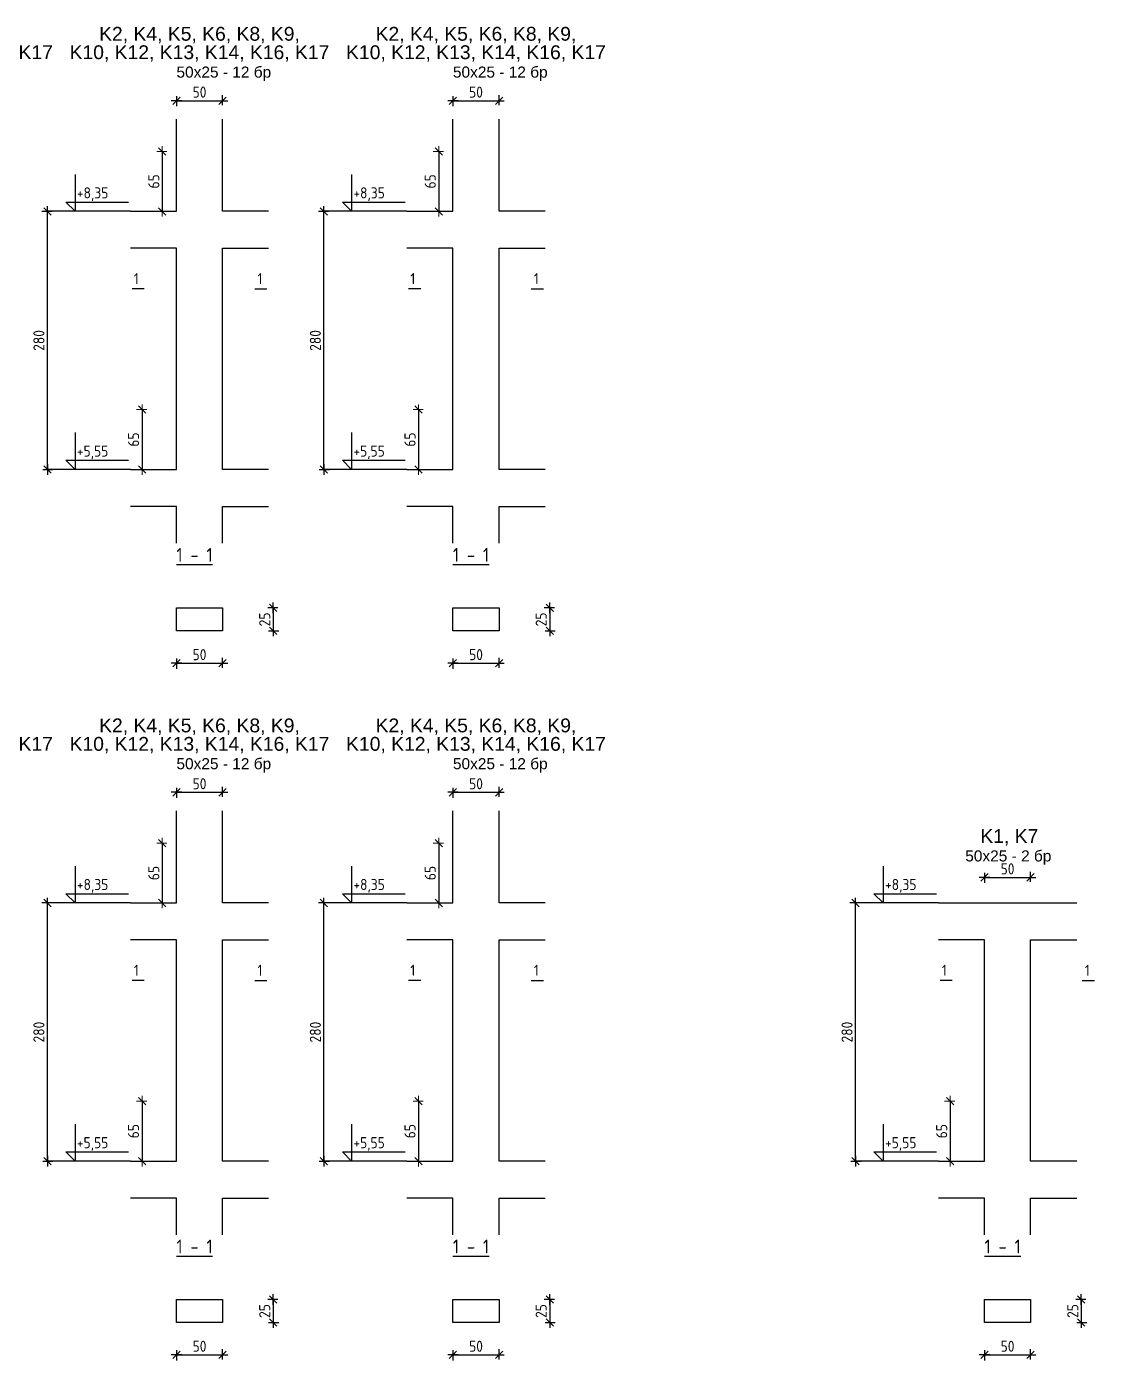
# Model space of a CAD drawing. Header units: millimetres. Extents: x 879 to 91735, y -13728 to 454.
# Drawn here: x 2074 to 3233, y -3710 to -2264 of the extents above; entities that cross this region are included whole.
import ezdxf
from ezdxf.enums import TextEntityAlignment as Align

# ---------------------------------------------------------------- set-up
doc = ezdxf.new("R2010")
doc.units = ezdxf.units.MM
for name, color, linetype, lineweight in [('1K_arm_koti', 5, 'Continuous', 20), ('1K_koti_razrezi', 3, 'Continuous', 25), ('1K_text-koloni', 3, 'Continuous', 35)]:
    doc.layers.add(name, color=color, linetype=linetype, lineweight=lineweight)
for name, color, linetype in [('1K_SHA', 134, 'Continuous'), ('KTX', 1, 'Continuous'), ('KTXTXT', 4, 'Continuous')]:
    doc.layers.add(name, color=color, linetype=linetype)
doc.styles.add('DIM', font='romans.shx', dxfattribs={"width": 0.85})
doc.styles.add('Z1', font='ARIAL.TTF')
doc.dimstyles.new('RAZR1', dxfattribs={"dimtxt": 12, "dimasz": 1, "dimexe": 0.3, "dimexo": 0, "dimgap": 0, "dimtad": 0, "dimrnd": 0.1, "dimzin": 14, "dimdsep": 46, "dimtxsty": 'DIM', "dimblk": 'DIM2', "dimcen": 0.09, "dimse1": 1, "dimse2": 1, "dimclrd": 256, "dimclre": 256, "dimclrt": 41, "dimadec": 8, "dimazin": 0, "dimtfac": 2.307692, "dimtix": 1, "dimtmove": 2, "dimatfit": 3, "dimldrblk": 'DIM2', "dimfxl": 0, "dimtvp": 0.769231, "dimtolj": 1, "dimtzin": 14, "dimarcsym": 0})

# ---------------------------------------------------------------- blocks, each defined once
blk = doc.blocks.new('DIM2')
for p, q in [((-5.7, 0), (5.7, 0)), ((4, 4), (-4, -4)), ((0, -5), (0, 6))]:
    blk.add_line(p, q)
blk = doc.blocks.new('*D190')
at = {"layer": '1K_koti_razrezi', "lineweight": -2}
blk.add_line((3114.4, -3704.3), (3162.4, -3704.3), dxfattribs=at)
at = {"layer": 'Defpoints', "color": 0}
for p in [(3113.4, -3669.3), (3163.4, -3669.3), (3163.4, -3704.3)]:
    blk.add_point(p, dxfattribs=at)
at = {"layer": '1K_koti_razrezi', "lineweight": -2, "rotation": 180}
blk.add_blockref('DIM2', (3113.4, -3704.3), dxfattribs=at)
at = {"layer": '1K_koti_razrezi', "lineweight": -2}
blk.add_blockref('DIM2', (3163.4, -3704.3), dxfattribs=at)
at = {"layer": '1K_koti_razrezi', "color": 41, "insert": (3138.4, -3695), "char_height": 12, "attachment_point": 5, "style": 'DIM'}
blk.add_mtext('\\A1;50', dxfattribs=at)
blk = doc.blocks.new('*D191')
at = {"layer": '1K_koti_razrezi', "lineweight": -2}
blk.add_line((3218.4, -3645.3), (3218.4, -3668.3), dxfattribs=at)
at = {"layer": 'Defpoints', "color": 0}
for p in [(3163.4, -3644.3), (3163.4, -3669.3), (3218.4, -3669.3)]:
    blk.add_point(p, dxfattribs=at)
at = {"layer": '1K_koti_razrezi', "lineweight": -2}
for p, rotation in [((3218.4, -3644.3), 90), ((3218.4, -3669.3), 270)]:
    blk.add_blockref('DIM2', p, dxfattribs=dict(at, rotation=rotation))
at = {"layer": '1K_koti_razrezi', "color": 41, "insert": (3209.2, -3656.8), "char_height": 12, "attachment_point": 5, "rotation": 90, "style": 'DIM'}
blk.add_mtext('\\A1;25', dxfattribs=at)
blk = doc.blocks.new('*D192')
at = {"layer": '1K_koti_razrezi', "lineweight": -2}
blk.add_line((2973.4, -3493.3), (2973.4, -3215.3), dxfattribs=at)
at = {"layer": 'Defpoints', "color": 0}
for p in [(2973.4, -3214.3), (3063.4, -3214.3), (3063.4, -3494.3)]:
    blk.add_point(p, dxfattribs=at)
at = {"layer": '1K_koti_razrezi', "lineweight": -2}
for p, rotation in [((2973.4, -3214.3), 90), ((2973.4, -3494.3), 270)]:
    blk.add_blockref('DIM2', p, dxfattribs=dict(at, rotation=rotation))
at = {"layer": '1K_koti_razrezi', "color": 41, "insert": (2964.2, -3354.3), "char_height": 12, "attachment_point": 5, "rotation": 90, "style": 'DIM'}
blk.add_mtext('\\A1;280', dxfattribs=at)
blk = doc.blocks.new('*D193')
at = {"layer": '1K_arm_koti', "lineweight": -2}
blk.add_line((3076.1, -3430.3), (3076.1, -3493.3), dxfattribs=at)
at = {"layer": 'Defpoints', "color": 0}
for p in [(3114.9, -3429.3), (3076.1, -3494.3), (3113.4, -3494.3)]:
    blk.add_point(p, dxfattribs=at)
at = {"layer": '1K_arm_koti', "lineweight": -2}
for p, rotation in [((3076.1, -3429.3), 90), ((3076.1, -3494.3), 270)]:
    blk.add_blockref('DIM2', p, dxfattribs=dict(at, rotation=rotation))
at = {"layer": '1K_arm_koti', "color": 41, "insert": (3066.9, -3461.8), "char_height": 12, "attachment_point": 5, "rotation": 90, "style": 'DIM'}
blk.add_mtext('\\A1;65', dxfattribs=at)
blk = doc.blocks.new('*D194')
at = {"layer": '1K_koti_razrezi', "lineweight": -2}
blk.add_line((3114.4, -3186.5), (3162.4, -3186.5), dxfattribs=at)
at = {"layer": 'Defpoints', "color": 0}
for p in [(3163.4, -3186.5), (3113.4, -3254.3), (3163.4, -3254.3)]:
    blk.add_point(p, dxfattribs=at)
at = {"layer": '1K_koti_razrezi', "lineweight": -2, "rotation": 180}
blk.add_blockref('DIM2', (3113.4, -3186.5), dxfattribs=at)
at = {"layer": '1K_koti_razrezi', "lineweight": -2}
blk.add_blockref('DIM2', (3163.4, -3186.5), dxfattribs=at)
at = {"layer": '1K_koti_razrezi', "color": 41, "insert": (3138.4, -3177.3), "char_height": 12, "attachment_point": 5, "style": 'DIM'}
blk.add_mtext('\\A1;50', dxfattribs=at)
blk = doc.blocks.new('*D195')
at = {"layer": '1K_koti_razrezi', "lineweight": -2}
blk.add_line((2537.6, -3704.3), (2585.6, -3704.3), dxfattribs=at)
at = {"layer": 'Defpoints', "color": 0}
for p in [(2536.6, -3669.3), (2586.6, -3669.3), (2586.6, -3704.3)]:
    blk.add_point(p, dxfattribs=at)
at = {"layer": '1K_koti_razrezi', "lineweight": -2, "rotation": 180}
blk.add_blockref('DIM2', (2536.6, -3704.3), dxfattribs=at)
at = {"layer": '1K_koti_razrezi', "lineweight": -2}
blk.add_blockref('DIM2', (2586.6, -3704.3), dxfattribs=at)
at = {"layer": '1K_koti_razrezi', "color": 41, "insert": (2561.6, -3695), "char_height": 12, "attachment_point": 5, "style": 'DIM'}
blk.add_mtext('\\A1;50', dxfattribs=at)
blk = doc.blocks.new('*D196')
at = {"layer": '1K_koti_razrezi', "lineweight": -2}
blk.add_line((2641.6, -3645.3), (2641.6, -3668.3), dxfattribs=at)
at = {"layer": 'Defpoints', "color": 0}
for p in [(2586.6, -3644.3), (2586.6, -3669.3), (2641.6, -3669.3)]:
    blk.add_point(p, dxfattribs=at)
at = {"layer": '1K_koti_razrezi', "lineweight": -2}
for p, rotation in [((2641.6, -3644.3), 90), ((2641.6, -3669.3), 270)]:
    blk.add_blockref('DIM2', p, dxfattribs=dict(at, rotation=rotation))
at = {"layer": '1K_koti_razrezi', "color": 41, "insert": (2632.3, -3656.8), "char_height": 12, "attachment_point": 5, "rotation": 90, "style": 'DIM'}
blk.add_mtext('\\A1;25', dxfattribs=at)
blk = doc.blocks.new('*D197')
at = {"layer": '1K_koti_razrezi', "lineweight": -2}
blk.add_line((2537.6, -3094.3), (2585.6, -3094.3), dxfattribs=at)
at = {"layer": 'Defpoints', "color": 0}
for p in [(2586.6, -3094.3), (2536.6, -3214.3), (2586.6, -3214.3)]:
    blk.add_point(p, dxfattribs=at)
at = {"layer": '1K_koti_razrezi', "lineweight": -2, "rotation": 180}
blk.add_blockref('DIM2', (2536.6, -3094.3), dxfattribs=at)
at = {"layer": '1K_koti_razrezi', "lineweight": -2}
blk.add_blockref('DIM2', (2586.6, -3094.3), dxfattribs=at)
at = {"layer": '1K_koti_razrezi', "color": 41, "insert": (2561.6, -3085), "char_height": 12, "attachment_point": 5, "style": 'DIM'}
blk.add_mtext('\\A1;50', dxfattribs=at)
blk = doc.blocks.new('*D198')
at = {"layer": '1K_koti_razrezi', "lineweight": -2}
blk.add_line((2396.6, -3493.3), (2396.6, -3215.3), dxfattribs=at)
at = {"layer": 'Defpoints', "color": 0}
for p in [(2396.6, -3214.3), (2486.6, -3214.3), (2486.6, -3494.3)]:
    blk.add_point(p, dxfattribs=at)
at = {"layer": '1K_koti_razrezi', "lineweight": -2}
for p, rotation in [((2396.6, -3214.3), 90), ((2396.6, -3494.3), 270)]:
    blk.add_blockref('DIM2', p, dxfattribs=dict(at, rotation=rotation))
at = {"layer": '1K_koti_razrezi', "color": 41, "insert": (2387.3, -3354.3), "char_height": 12, "attachment_point": 5, "rotation": 90, "style": 'DIM'}
blk.add_mtext('\\A1;280', dxfattribs=at)
blk = doc.blocks.new('*D199')
at = {"layer": '1K_arm_koti', "lineweight": -2}
blk.add_line((2521.2, -3150.3), (2521.2, -3213.3), dxfattribs=at)
at = {"layer": 'Defpoints', "color": 0}
for p in [(2539.1, -3149.3), (2521.2, -3214.3), (2536.6, -3214.3)]:
    blk.add_point(p, dxfattribs=at)
at = {"layer": '1K_arm_koti', "lineweight": -2}
for p, rotation in [((2521.2, -3149.3), 90), ((2521.2, -3214.3), 270)]:
    blk.add_blockref('DIM2', p, dxfattribs=dict(at, rotation=rotation))
at = {"layer": '1K_arm_koti', "color": 41, "insert": (2512, -3181.8), "char_height": 12, "attachment_point": 5, "rotation": 90, "style": 'DIM'}
blk.add_mtext('\\A1;65', dxfattribs=at)
blk = doc.blocks.new('*D200')
at = {"layer": '1K_arm_koti', "lineweight": -2}
blk.add_line((2499.3, -3430.3), (2499.3, -3493.3), dxfattribs=at)
at = {"layer": 'Defpoints', "color": 0}
for p in [(2538.1, -3429.3), (2499.3, -3494.3), (2536.6, -3494.3)]:
    blk.add_point(p, dxfattribs=at)
at = {"layer": '1K_arm_koti', "lineweight": -2}
for p, rotation in [((2499.3, -3429.3), 90), ((2499.3, -3494.3), 270)]:
    blk.add_blockref('DIM2', p, dxfattribs=dict(at, rotation=rotation))
at = {"layer": '1K_arm_koti', "color": 41, "insert": (2490, -3461.8), "char_height": 12, "attachment_point": 5, "rotation": 90, "style": 'DIM'}
blk.add_mtext('\\A1;65', dxfattribs=at)
blk = doc.blocks.new('*D201')
at = {"layer": '1K_koti_razrezi', "lineweight": -2}
blk.add_line((2237.6, -3704.3), (2285.6, -3704.3), dxfattribs=at)
at = {"layer": 'Defpoints', "color": 0}
for p in [(2236.6, -3669.3), (2286.6, -3669.3), (2286.6, -3704.3)]:
    blk.add_point(p, dxfattribs=at)
at = {"layer": '1K_koti_razrezi', "lineweight": -2, "rotation": 180}
blk.add_blockref('DIM2', (2236.6, -3704.3), dxfattribs=at)
at = {"layer": '1K_koti_razrezi', "lineweight": -2}
blk.add_blockref('DIM2', (2286.6, -3704.3), dxfattribs=at)
at = {"layer": '1K_koti_razrezi', "color": 41, "insert": (2261.6, -3695), "char_height": 12, "attachment_point": 5, "style": 'DIM'}
blk.add_mtext('\\A1;50', dxfattribs=at)
blk = doc.blocks.new('*D202')
at = {"layer": '1K_koti_razrezi', "lineweight": -2}
blk.add_line((2341.6, -3645.3), (2341.6, -3668.3), dxfattribs=at)
at = {"layer": 'Defpoints', "color": 0}
for p in [(2286.6, -3644.3), (2286.6, -3669.3), (2341.6, -3669.3)]:
    blk.add_point(p, dxfattribs=at)
at = {"layer": '1K_koti_razrezi', "lineweight": -2}
for p, rotation in [((2341.6, -3644.3), 90), ((2341.6, -3669.3), 270)]:
    blk.add_blockref('DIM2', p, dxfattribs=dict(at, rotation=rotation))
at = {"layer": '1K_koti_razrezi', "color": 41, "insert": (2332.3, -3656.8), "char_height": 12, "attachment_point": 5, "rotation": 90, "style": 'DIM'}
blk.add_mtext('\\A1;25', dxfattribs=at)
blk = doc.blocks.new('*D203')
at = {"layer": '1K_koti_razrezi', "lineweight": -2}
blk.add_line((2237.6, -3094.3), (2285.6, -3094.3), dxfattribs=at)
at = {"layer": 'Defpoints', "color": 0}
for p in [(2286.6, -3094.3), (2236.6, -3214.3), (2286.6, -3214.3)]:
    blk.add_point(p, dxfattribs=at)
at = {"layer": '1K_koti_razrezi', "lineweight": -2, "rotation": 180}
blk.add_blockref('DIM2', (2236.6, -3094.3), dxfattribs=at)
at = {"layer": '1K_koti_razrezi', "lineweight": -2}
blk.add_blockref('DIM2', (2286.6, -3094.3), dxfattribs=at)
at = {"layer": '1K_koti_razrezi', "color": 41, "insert": (2261.6, -3085), "char_height": 12, "attachment_point": 5, "style": 'DIM'}
blk.add_mtext('\\A1;50', dxfattribs=at)
blk = doc.blocks.new('*D204')
at = {"layer": '1K_koti_razrezi', "lineweight": -2}
blk.add_line((2096.6, -3493.3), (2096.6, -3215.3), dxfattribs=at)
at = {"layer": 'Defpoints', "color": 0}
for p in [(2096.6, -3214.3), (2186.6, -3214.3), (2186.6, -3494.3)]:
    blk.add_point(p, dxfattribs=at)
at = {"layer": '1K_koti_razrezi', "lineweight": -2}
for p, rotation in [((2096.6, -3214.3), 90), ((2096.6, -3494.3), 270)]:
    blk.add_blockref('DIM2', p, dxfattribs=dict(at, rotation=rotation))
at = {"layer": '1K_koti_razrezi', "color": 41, "insert": (2087.3, -3354.3), "char_height": 12, "attachment_point": 5, "rotation": 90, "style": 'DIM'}
blk.add_mtext('\\A1;280', dxfattribs=at)
blk = doc.blocks.new('*D205')
at = {"layer": '1K_arm_koti', "lineweight": -2}
blk.add_line((2221.2, -3150.3), (2221.2, -3213.3), dxfattribs=at)
at = {"layer": 'Defpoints', "color": 0}
for p in [(2239.1, -3149.3), (2221.2, -3214.3), (2236.6, -3214.3)]:
    blk.add_point(p, dxfattribs=at)
at = {"layer": '1K_arm_koti', "lineweight": -2}
for p, rotation in [((2221.2, -3149.3), 90), ((2221.2, -3214.3), 270)]:
    blk.add_blockref('DIM2', p, dxfattribs=dict(at, rotation=rotation))
at = {"layer": '1K_arm_koti', "color": 41, "insert": (2212, -3181.8), "char_height": 12, "attachment_point": 5, "rotation": 90, "style": 'DIM'}
blk.add_mtext('\\A1;65', dxfattribs=at)
blk = doc.blocks.new('*D206')
at = {"layer": '1K_arm_koti', "lineweight": -2}
blk.add_line((2199.3, -3430.3), (2199.3, -3493.3), dxfattribs=at)
at = {"layer": 'Defpoints', "color": 0}
for p in [(2238.1, -3429.3), (2199.3, -3494.3), (2236.6, -3494.3)]:
    blk.add_point(p, dxfattribs=at)
at = {"layer": '1K_arm_koti', "lineweight": -2}
for p, rotation in [((2199.3, -3429.3), 90), ((2199.3, -3494.3), 270)]:
    blk.add_blockref('DIM2', p, dxfattribs=dict(at, rotation=rotation))
at = {"layer": '1K_arm_koti', "color": 41, "insert": (2190, -3461.8), "char_height": 12, "attachment_point": 5, "rotation": 90, "style": 'DIM'}
blk.add_mtext('\\A1;65', dxfattribs=at)
blk = doc.blocks.new('*D225')
at = {"layer": '1K_koti_razrezi', "lineweight": -2}
blk.add_line((2537.6, -2954.3), (2585.6, -2954.3), dxfattribs=at)
at = {"layer": 'Defpoints', "color": 0}
for p in [(2536.6, -2919.3), (2586.6, -2919.3), (2586.6, -2954.3)]:
    blk.add_point(p, dxfattribs=at)
at = {"layer": '1K_koti_razrezi', "lineweight": -2, "rotation": 180}
blk.add_blockref('DIM2', (2536.6, -2954.3), dxfattribs=at)
at = {"layer": '1K_koti_razrezi', "lineweight": -2}
blk.add_blockref('DIM2', (2586.6, -2954.3), dxfattribs=at)
at = {"layer": '1K_koti_razrezi', "color": 41, "insert": (2561.6, -2945), "char_height": 12, "attachment_point": 5, "style": 'DIM'}
blk.add_mtext('\\A1;50', dxfattribs=at)
blk = doc.blocks.new('*D226')
at = {"layer": '1K_koti_razrezi', "lineweight": -2}
blk.add_line((2641.6, -2895.3), (2641.6, -2918.3), dxfattribs=at)
at = {"layer": 'Defpoints', "color": 0}
for p in [(2586.6, -2894.3), (2586.6, -2919.3), (2641.6, -2919.3)]:
    blk.add_point(p, dxfattribs=at)
at = {"layer": '1K_koti_razrezi', "lineweight": -2}
for p, rotation in [((2641.6, -2894.3), 90), ((2641.6, -2919.3), 270)]:
    blk.add_blockref('DIM2', p, dxfattribs=dict(at, rotation=rotation))
at = {"layer": '1K_koti_razrezi', "color": 41, "insert": (2632.3, -2906.8), "char_height": 12, "attachment_point": 5, "rotation": 90, "style": 'DIM'}
blk.add_mtext('\\A1;25', dxfattribs=at)
blk = doc.blocks.new('*D227')
at = {"layer": '1K_koti_razrezi', "lineweight": -2}
blk.add_line((2537.6, -2344.3), (2585.6, -2344.3), dxfattribs=at)
at = {"layer": 'Defpoints', "color": 0}
for p in [(2586.6, -2344.3), (2536.6, -2464.3), (2586.6, -2464.3)]:
    blk.add_point(p, dxfattribs=at)
at = {"layer": '1K_koti_razrezi', "lineweight": -2, "rotation": 180}
blk.add_blockref('DIM2', (2536.6, -2344.3), dxfattribs=at)
at = {"layer": '1K_koti_razrezi', "lineweight": -2}
blk.add_blockref('DIM2', (2586.6, -2344.3), dxfattribs=at)
at = {"layer": '1K_koti_razrezi', "color": 41, "insert": (2561.6, -2335), "char_height": 12, "attachment_point": 5, "style": 'DIM'}
blk.add_mtext('\\A1;50', dxfattribs=at)
blk = doc.blocks.new('*D228')
at = {"layer": '1K_koti_razrezi', "lineweight": -2}
blk.add_line((2396.6, -2743.3), (2396.6, -2465.3), dxfattribs=at)
at = {"layer": 'Defpoints', "color": 0}
for p in [(2396.6, -2464.3), (2486.6, -2464.3), (2486.6, -2744.3)]:
    blk.add_point(p, dxfattribs=at)
at = {"layer": '1K_koti_razrezi', "lineweight": -2}
for p, rotation in [((2396.6, -2464.3), 90), ((2396.6, -2744.3), 270)]:
    blk.add_blockref('DIM2', p, dxfattribs=dict(at, rotation=rotation))
at = {"layer": '1K_koti_razrezi', "color": 41, "insert": (2387.3, -2604.3), "char_height": 12, "attachment_point": 5, "rotation": 90, "style": 'DIM'}
blk.add_mtext('\\A1;280', dxfattribs=at)
blk = doc.blocks.new('*D229')
at = {"layer": '1K_arm_koti', "lineweight": -2}
blk.add_line((2521.2, -2400.3), (2521.2, -2463.3), dxfattribs=at)
at = {"layer": 'Defpoints', "color": 0}
for p in [(2539.1, -2399.3), (2521.2, -2464.3), (2536.6, -2464.3)]:
    blk.add_point(p, dxfattribs=at)
at = {"layer": '1K_arm_koti', "lineweight": -2}
for p, rotation in [((2521.2, -2399.3), 90), ((2521.2, -2464.3), 270)]:
    blk.add_blockref('DIM2', p, dxfattribs=dict(at, rotation=rotation))
at = {"layer": '1K_arm_koti', "color": 41, "insert": (2512, -2431.8), "char_height": 12, "attachment_point": 5, "rotation": 90, "style": 'DIM'}
blk.add_mtext('\\A1;65', dxfattribs=at)
blk = doc.blocks.new('*D230')
at = {"layer": '1K_arm_koti', "lineweight": -2}
blk.add_line((2499.3, -2680.3), (2499.3, -2743.3), dxfattribs=at)
at = {"layer": 'Defpoints', "color": 0}
for p in [(2538.1, -2679.3), (2499.3, -2744.3), (2536.6, -2744.3)]:
    blk.add_point(p, dxfattribs=at)
at = {"layer": '1K_arm_koti', "lineweight": -2}
for p, rotation in [((2499.3, -2679.3), 90), ((2499.3, -2744.3), 270)]:
    blk.add_blockref('DIM2', p, dxfattribs=dict(at, rotation=rotation))
at = {"layer": '1K_arm_koti', "color": 41, "insert": (2490, -2711.8), "char_height": 12, "attachment_point": 5, "rotation": 90, "style": 'DIM'}
blk.add_mtext('\\A1;65', dxfattribs=at)
blk = doc.blocks.new('*D231')
at = {"layer": '1K_koti_razrezi', "lineweight": -2}
blk.add_line((2237.6, -2954.3), (2285.6, -2954.3), dxfattribs=at)
at = {"layer": 'Defpoints', "color": 0}
for p in [(2236.6, -2919.3), (2286.6, -2919.3), (2286.6, -2954.3)]:
    blk.add_point(p, dxfattribs=at)
at = {"layer": '1K_koti_razrezi', "lineweight": -2, "rotation": 180}
blk.add_blockref('DIM2', (2236.6, -2954.3), dxfattribs=at)
at = {"layer": '1K_koti_razrezi', "lineweight": -2}
blk.add_blockref('DIM2', (2286.6, -2954.3), dxfattribs=at)
at = {"layer": '1K_koti_razrezi', "color": 41, "insert": (2261.6, -2945), "char_height": 12, "attachment_point": 5, "style": 'DIM'}
blk.add_mtext('\\A1;50', dxfattribs=at)
blk = doc.blocks.new('*D232')
at = {"layer": '1K_koti_razrezi', "lineweight": -2}
blk.add_line((2341.6, -2895.3), (2341.6, -2918.3), dxfattribs=at)
at = {"layer": 'Defpoints', "color": 0}
for p in [(2286.6, -2894.3), (2286.6, -2919.3), (2341.6, -2919.3)]:
    blk.add_point(p, dxfattribs=at)
at = {"layer": '1K_koti_razrezi', "lineweight": -2}
for p, rotation in [((2341.6, -2894.3), 90), ((2341.6, -2919.3), 270)]:
    blk.add_blockref('DIM2', p, dxfattribs=dict(at, rotation=rotation))
at = {"layer": '1K_koti_razrezi', "color": 41, "insert": (2332.3, -2906.8), "char_height": 12, "attachment_point": 5, "rotation": 90, "style": 'DIM'}
blk.add_mtext('\\A1;25', dxfattribs=at)
blk = doc.blocks.new('*D233')
at = {"layer": '1K_koti_razrezi', "lineweight": -2}
blk.add_line((2237.6, -2344.3), (2285.6, -2344.3), dxfattribs=at)
at = {"layer": 'Defpoints', "color": 0}
for p in [(2286.6, -2344.3), (2236.6, -2464.3), (2286.6, -2464.3)]:
    blk.add_point(p, dxfattribs=at)
at = {"layer": '1K_koti_razrezi', "lineweight": -2, "rotation": 180}
blk.add_blockref('DIM2', (2236.6, -2344.3), dxfattribs=at)
at = {"layer": '1K_koti_razrezi', "lineweight": -2}
blk.add_blockref('DIM2', (2286.6, -2344.3), dxfattribs=at)
at = {"layer": '1K_koti_razrezi', "color": 41, "insert": (2261.6, -2335), "char_height": 12, "attachment_point": 5, "style": 'DIM'}
blk.add_mtext('\\A1;50', dxfattribs=at)
blk = doc.blocks.new('*D234')
at = {"layer": '1K_koti_razrezi', "lineweight": -2}
blk.add_line((2096.6, -2743.3), (2096.6, -2465.3), dxfattribs=at)
at = {"layer": 'Defpoints', "color": 0}
for p in [(2096.6, -2464.3), (2186.6, -2464.3), (2186.6, -2744.3)]:
    blk.add_point(p, dxfattribs=at)
at = {"layer": '1K_koti_razrezi', "lineweight": -2}
for p, rotation in [((2096.6, -2464.3), 90), ((2096.6, -2744.3), 270)]:
    blk.add_blockref('DIM2', p, dxfattribs=dict(at, rotation=rotation))
at = {"layer": '1K_koti_razrezi', "color": 41, "insert": (2087.3, -2604.3), "char_height": 12, "attachment_point": 5, "rotation": 90, "style": 'DIM'}
blk.add_mtext('\\A1;280', dxfattribs=at)
blk = doc.blocks.new('*D235')
at = {"layer": '1K_arm_koti', "lineweight": -2}
blk.add_line((2221.2, -2400.3), (2221.2, -2463.3), dxfattribs=at)
at = {"layer": 'Defpoints', "color": 0}
for p in [(2239.1, -2399.3), (2221.2, -2464.3), (2236.6, -2464.3)]:
    blk.add_point(p, dxfattribs=at)
at = {"layer": '1K_arm_koti', "lineweight": -2}
for p, rotation in [((2221.2, -2399.3), 90), ((2221.2, -2464.3), 270)]:
    blk.add_blockref('DIM2', p, dxfattribs=dict(at, rotation=rotation))
at = {"layer": '1K_arm_koti', "color": 41, "insert": (2212, -2431.8), "char_height": 12, "attachment_point": 5, "rotation": 90, "style": 'DIM'}
blk.add_mtext('\\A1;65', dxfattribs=at)
blk = doc.blocks.new('*D236')
at = {"layer": '1K_arm_koti', "lineweight": -2}
blk.add_line((2199.3, -2680.3), (2199.3, -2743.3), dxfattribs=at)
at = {"layer": 'Defpoints', "color": 0}
for p in [(2238.1, -2679.3), (2199.3, -2744.3), (2236.6, -2744.3)]:
    blk.add_point(p, dxfattribs=at)
at = {"layer": '1K_arm_koti', "lineweight": -2}
for p, rotation in [((2199.3, -2679.3), 90), ((2199.3, -2744.3), 270)]:
    blk.add_blockref('DIM2', p, dxfattribs=dict(at, rotation=rotation))
at = {"layer": '1K_arm_koti', "color": 41, "insert": (2190, -2711.8), "char_height": 12, "attachment_point": 5, "rotation": 90, "style": 'DIM'}
blk.add_mtext('\\A1;65', dxfattribs=at)

msp = doc.modelspace()

# ---------------------------------------------------------------- linework, layer by layer
at = {"layer": '1K_koti_razrezi'}
for p, q in [((2186.564, -2464.251), (2096.564, -2464.251)), ((2486.564, -2464.251), (2396.564, -2464.251)), ((2186.564, -2744.251), (2096.564, -2744.251)), ((2486.564, -2744.251), (2396.564, -2744.251)), ((2186.564, -3214.251), (2096.564, -3214.251)), ((2486.564, -3214.251), (2396.564, -3214.251)), ((3063.447, -3214.251), (2973.447, -3214.251)), ((2186.564, -3494.251), (2096.564, -3494.251)), ((2486.564, -3494.251), (2396.564, -3494.251)), ((3063.447, -3494.251), (2973.447, -3494.251))]:
    msp.add_line(p, q, dxfattribs=at)
at = {"layer": '1K_SHA'}
msp.add_line((3063.447, -3214.251), (3213.447, -3214.251), dxfattribs=at)
for points in [[(2186.564, -2464.251), (2236.564, -2464.251), (2236.564, -2364.251)], [(2336.564, -2464.251), (2286.564, -2464.251), (2286.564, -2364.251)], [(2486.564, -2464.251), (2536.564, -2464.251), (2536.564, -2364.251)], [(2636.564, -2464.251), (2586.564, -2464.251), (2586.564, -2364.251)], [(2186.564, -2744.251), (2236.564, -2744.251), (2236.564, -2504.251), (2186.564, -2504.251)], [(2336.564, -2744.251), (2286.564, -2744.251), (2286.564, -2504.251), (2336.564, -2504.251)], [(2486.564, -2744.251), (2536.564, -2744.251), (2536.564, -2504.251), (2486.564, -2504.251)], [(2636.564, -2744.251), (2586.564, -2744.251), (2586.564, -2504.251), (2636.564, -2504.251)], [(2236.564, -2824.251), (2236.564, -2784.251), (2186.564, -2784.251)], [(2286.564, -2824.251), (2286.564, -2784.251), (2336.564, -2784.251)], [(2536.564, -2824.251), (2536.564, -2784.251), (2486.564, -2784.251)], [(2586.564, -2824.251), (2586.564, -2784.251), (2636.564, -2784.251)], [(2236.564, -2894.251), (2286.564, -2894.251), (2286.564, -2919.251), (2236.564, -2919.251), (2236.564, -2894.251)], [(2536.564, -2894.251), (2586.564, -2894.251), (2586.564, -2919.251), (2536.564, -2919.251), (2536.564, -2894.251)], [(2186.564, -3214.251), (2236.564, -3214.251), (2236.564, -3114.251)], [(2336.564, -3214.251), (2286.564, -3214.251), (2286.564, -3114.251)], [(2486.564, -3214.251), (2536.564, -3214.251), (2536.564, -3114.251)], [(2636.564, -3214.251), (2586.564, -3214.251), (2586.564, -3114.251)], [(2186.564, -3494.251), (2236.564, -3494.251), (2236.564, -3254.251), (2186.564, -3254.251)], [(2336.564, -3494.251), (2286.564, -3494.251), (2286.564, -3254.251), (2336.564, -3254.251)], [(2486.564, -3494.251), (2536.564, -3494.251), (2536.564, -3254.251), (2486.564, -3254.251)], [(2636.564, -3494.251), (2586.564, -3494.251), (2586.564, -3254.251), (2636.564, -3254.251)], [(3063.447, -3494.251), (3113.447, -3494.251), (3113.447, -3254.251), (3063.447, -3254.251)], [(3213.447, -3494.251), (3163.447, -3494.251), (3163.447, -3254.251), (3213.447, -3254.251)], [(2236.564, -3574.251), (2236.564, -3534.251), (2186.564, -3534.251)], [(2286.564, -3574.251), (2286.564, -3534.251), (2336.564, -3534.251)], [(2536.564, -3574.251), (2536.564, -3534.251), (2486.564, -3534.251)], [(2586.564, -3574.251), (2586.564, -3534.251), (2636.564, -3534.251)], [(3113.447, -3574.251), (3113.447, -3534.251), (3063.447, -3534.251)], [(3163.447, -3574.251), (3163.447, -3534.251), (3213.447, -3534.251)], [(2236.564, -3644.251), (2286.564, -3644.251), (2286.564, -3669.251), (2236.564, -3669.251), (2236.564, -3644.251)], [(2536.564, -3644.251), (2586.564, -3644.251), (2586.564, -3669.251), (2536.564, -3669.251), (2536.564, -3644.251)], [(3113.447, -3644.251), (3163.447, -3644.251), (3163.447, -3669.251), (3113.447, -3669.251), (3113.447, -3644.251)]]:
    msp.add_lwpolyline(points, dxfattribs=at)
at = {"layer": 'KTX'}
for p, q in [((2201.564, -2548.251), (2188.364, -2548.251)), ((2321.564, -2548.251), (2334.764, -2548.251)), ((2501.564, -2548.251), (2488.364, -2548.251)), ((2621.564, -2548.251), (2634.764, -2548.251)), ((2201.564, -3298.251), (2188.364, -3298.251)), ((2321.564, -3298.251), (2334.764, -3298.251)), ((2501.564, -3298.251), (2488.364, -3298.251)), ((2621.564, -3298.251), (2634.764, -3298.251)), ((3078.447, -3298.251), (3065.247, -3298.251)), ((3219.361, -3298.251), (3232.561, -3298.251))]:
    msp.add_line(p, q, dxfattribs=at)
for points in [[(2126.564, -2424.251), (2126.564, -2464.251), (2116.564, -2454.251), (2184.564, -2454.251)], [(2426.564, -2424.251), (2426.564, -2464.251), (2416.564, -2454.251), (2484.564, -2454.251)], [(2126.564, -2704.251), (2126.564, -2744.251), (2116.564, -2734.251), (2184.564, -2734.251)], [(2426.564, -2704.251), (2426.564, -2744.251), (2416.564, -2734.251), (2484.564, -2734.251)], [(2126.564, -3174.251), (2126.564, -3214.251), (2116.564, -3204.251), (2184.564, -3204.251)], [(2426.564, -3174.251), (2426.564, -3214.251), (2416.564, -3204.251), (2484.564, -3204.251)], [(3003.447, -3174.251), (3003.447, -3214.251), (2993.447, -3204.251), (3061.447, -3204.251)], [(2126.564, -3454.251), (2126.564, -3494.251), (2116.564, -3484.251), (2184.564, -3484.251)], [(2426.564, -3454.251), (2426.564, -3494.251), (2416.564, -3484.251), (2484.564, -3484.251)], [(3003.447, -3454.251), (3003.447, -3494.251), (2993.447, -3484.251), (3061.447, -3484.251)]]:
    msp.add_lwpolyline(points, dxfattribs=at)

# ---------------------------------------------------------------- texts
at = {"layer": '1K_text-koloni', "style": 'Z1'}
for s, p in [('K2, K4, K5, K6, K8, K9,', (2261.564, -2264.251)), ('K2, K4, K5, K6, K8, K9,', (2561.564, -2264.251)), ('K10, K12, K13, K14, K16, K17', (1961.564, -2284.251)), ('K10, K12, K13, K14, K16, K17', (2261.564, -2284.251)), ('K10, K12, K13, K14, K16, K17', (2561.564, -2284.251)), ('K2, K4, K5, K6, K8, K9,', (2261.564, -3014.251)), ('K2, K4, K5, K6, K8, K9,', (2561.564, -3014.251)), ('K10, K12, K13, K14, K16, K17', (1961.564, -3034.251)), ('K10, K12, K13, K14, K16, K17', (2261.564, -3034.251)), ('K10, K12, K13, K14, K16, K17', (2561.564, -3034.251)), ('K1, K7', (3140.279, -3134.251))]:
    msp.add_text(s, height=15, dxfattribs=at).set_placement(p, align=Align.TOP_CENTER)
for s, p in [('50x25 - 12 бр', (2236.564, -2319.251)), ('50x25 - 12 бр', (2536.564, -2319.251)), ('50x25 - 12 бр', (2236.564, -3069.251)), ('50x25 - 12 бр', (2536.564, -3069.251)), ('50x25 - 2 бр', (3092.459, -3169.251))]:
    msp.add_text(s, height=12, dxfattribs=at).set_placement(p)
at = {"layer": 'KTXTXT', "style": 'DIM', "width": 0.85}
for s, height, p in [('+8,35', 12, (2128.564, -2450.251)), ('+8,35', 12, (2428.564, -2450.251)), ('1', 12, (2190.364, -2543.251)), ('1', 12, (2324.507, -2543.251)), ('1', 12, (2490.364, -2543.251)), ('1', 12, (2624.507, -2543.251)), ('+5,55', 12, (2128.564, -2730.251)), ('+5,55', 12, (2428.564, -2730.251)), ('%%U1 - 1', 15, (2236.564, -2844.251)), ('%%U1 - 1', 15, (2536.564, -2844.251)), ('+8,35', 12, (2128.564, -3200.251)), ('+8,35', 12, (2428.564, -3200.251)), ('+8,35', 12, (3005.447, -3200.251)), ('1', 12, (2190.364, -3293.251)), ('1', 12, (2324.507, -3293.251)), ('1', 12, (2490.364, -3293.251)), ('1', 12, (2624.507, -3293.251)), ('1', 12, (3067.247, -3293.251)), ('1', 12, (3222.304, -3293.251)), ('+5,55', 12, (2128.564, -3480.251)), ('+5,55', 12, (2428.564, -3480.251)), ('+5,55', 12, (3005.447, -3480.251)), ('%%U1 - 1', 15, (2236.564, -3594.251)), ('%%U1 - 1', 15, (2536.564, -3594.251)), ('%%U1 - 1', 15, (3113.447, -3594.251))]:
    msp.add_text(s, height=height, dxfattribs=at).set_placement(p)

# ---------------------------------------------------------------- dimensions: what is measured, and where the dimension line sits
at = {"layer": '1K_arm_koti'}
for base, p1, p2, picture, middle in [((2221.183, -2464.251), (2239.064, -2399.251), (2236.564, -2464.251), '*D235', (2211.952, -2431.751)), ((2521.183, -2464.251), (2539.064, -2399.251), (2536.564, -2464.251), '*D229', (2511.952, -2431.751)), ((2199.256, -2744.251), (2238.064, -2679.251), (2236.564, -2744.251), '*D236', (2190.025, -2711.751)), ((2499.256, -2744.251), (2538.064, -2679.251), (2536.564, -2744.251), '*D230', (2490.025, -2711.751)), ((2221.183, -3214.251), (2239.064, -3149.251), (2236.564, -3214.251), '*D205', (2211.952, -3181.751)), ((2521.183, -3214.251), (2539.064, -3149.251), (2536.564, -3214.251), '*D199', (2511.952, -3181.751)), ((2199.256, -3494.251), (2238.064, -3429.251), (2236.564, -3494.251), '*D206', (2190.025, -3461.751)), ((2499.256, -3494.251), (2538.064, -3429.251), (2536.564, -3494.251), '*D200', (2490.025, -3461.751)), ((3076.138, -3494.251), (3114.947, -3429.251), (3113.447, -3494.251), '*D193', (3066.907, -3461.751))]:
    dim = msp.add_linear_dim(base=base, p1=p1, p2=p2, angle=90, dimstyle='RAZR1', dxfattribs=at)
    dim.commit()
    dim.dimension.update_dxf_attribs({"geometry": picture, "text_midpoint": middle})
at = {"layer": '1K_koti_razrezi'}
for base, p1, p2, picture, middle in [((2286.564, -2344.251), (2236.564, -2464.251), (2286.564, -2464.251), '*D233', (2261.564, -2335.021)), ((2586.564, -2344.251), (2536.564, -2464.251), (2586.564, -2464.251), '*D227', (2561.564, -2335.021)), ((2286.564, -2954.251), (2236.564, -2919.251), (2286.564, -2919.251), '*D231', (2261.564, -2945.021)), ((2586.564, -2954.251), (2536.564, -2919.251), (2586.564, -2919.251), '*D225', (2561.564, -2945.021)), ((2286.564, -3094.251), (2236.564, -3214.251), (2286.564, -3214.251), '*D203', (2261.564, -3085.021)), ((2586.564, -3094.251), (2536.564, -3214.251), (2586.564, -3214.251), '*D197', (2561.564, -3085.021)), ((3163.447, -3186.521), (3113.447, -3254.251), (3163.447, -3254.251), '*D194', (3138.447, -3177.29)), ((2286.564, -3704.251), (2236.564, -3669.251), (2286.564, -3669.251), '*D201', (2261.564, -3695.021)), ((2586.564, -3704.251), (2536.564, -3669.251), (2586.564, -3669.251), '*D195', (2561.564, -3695.021)), ((3163.447, -3704.251), (3113.447, -3669.251), (3163.447, -3669.251), '*D190', (3138.447, -3695.021))]:
    dim = msp.add_linear_dim(base=base, p1=p1, p2=p2, dimstyle='RAZR1', dxfattribs=at)
    dim.commit()
    dim.dimension.update_dxf_attribs({"geometry": picture, "text_midpoint": middle})
for base, p1, p2, picture, middle in [((2096.564, -2464.251), (2186.564, -2744.251), (2186.564, -2464.251), '*D234', (2087.334, -2604.251)), ((2396.564, -2464.251), (2486.564, -2744.251), (2486.564, -2464.251), '*D228', (2387.334, -2604.251)), ((2341.564, -2919.251), (2286.564, -2894.251), (2286.564, -2919.251), '*D232', (2332.334, -2906.751)), ((2641.564, -2919.251), (2586.564, -2894.251), (2586.564, -2919.251), '*D226', (2632.334, -2906.751)), ((2096.564, -3214.251), (2186.564, -3494.251), (2186.564, -3214.251), '*D204', (2087.334, -3354.251)), ((2396.564, -3214.251), (2486.564, -3494.251), (2486.564, -3214.251), '*D198', (2387.334, -3354.251)), ((2973.447, -3214.251), (3063.447, -3494.251), (3063.447, -3214.251), '*D192', (2964.216, -3354.251)), ((2341.564, -3669.251), (2286.564, -3644.251), (2286.564, -3669.251), '*D202', (2332.334, -3656.751)), ((2641.564, -3669.251), (2586.564, -3644.251), (2586.564, -3669.251), '*D196', (2632.334, -3656.751)), ((3218.447, -3669.251), (3163.447, -3644.251), (3163.447, -3669.251), '*D191', (3209.216, -3656.751))]:
    dim = msp.add_linear_dim(base=base, p1=p1, p2=p2, angle=90, dimstyle='RAZR1', dxfattribs=at)
    dim.commit()
    dim.dimension.update_dxf_attribs({"geometry": picture, "text_midpoint": middle})

doc.saveas('drawing.dxf')
